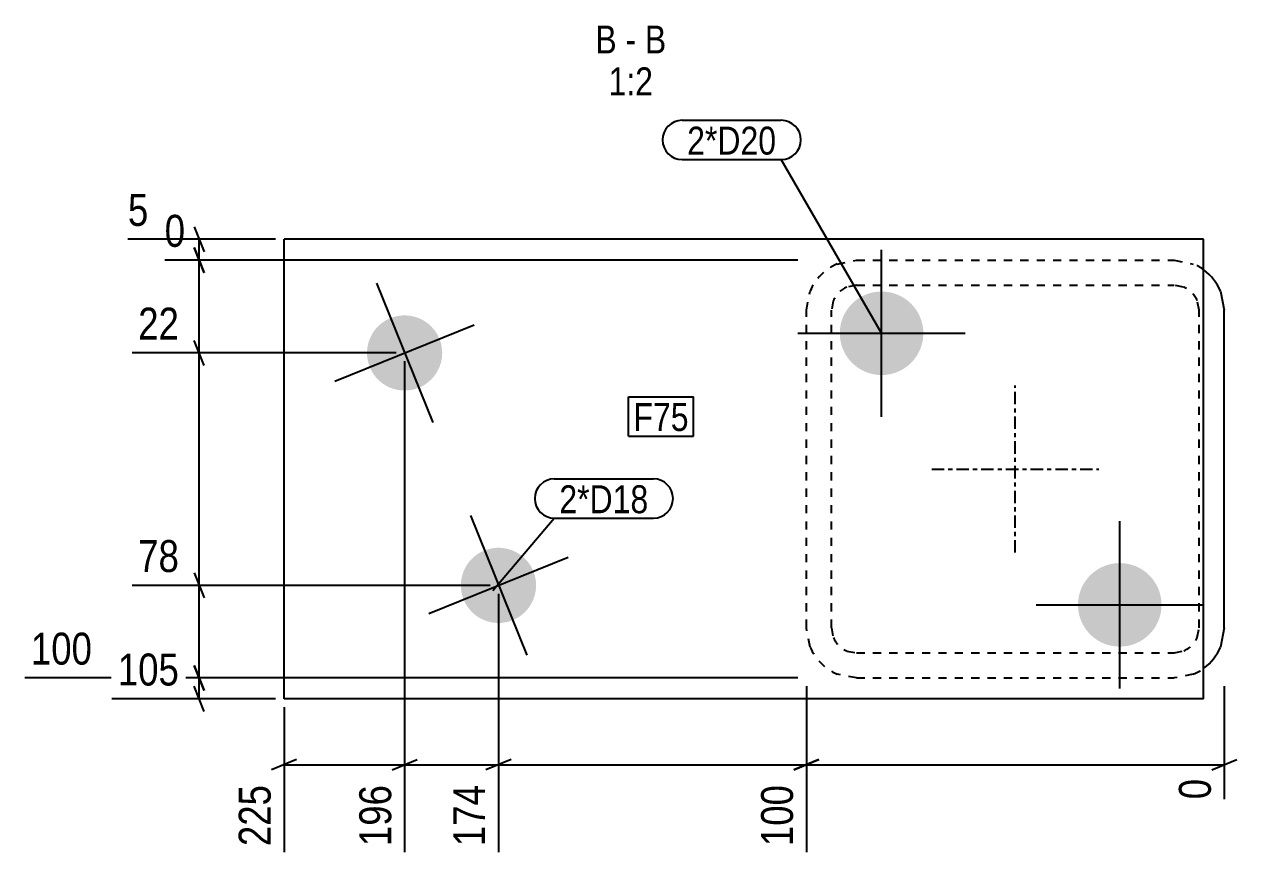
# Model space of a CAD drawing. Header units: millimetres. Extents: x 10 to 28380, y 5 to 690.
# Drawn here: x 6424 to 6714.2, y 4.7 to 203 of the extents above; entities that cross this region are included whole.
import ezdxf

# ---------------------------------------------------------------- set-up
doc = ezdxf.new("R2010")
doc.units = ezdxf.units.MM
doc.linetypes.add('DXK_LINE_DOT2', pattern=[3.9198, 1.9599, -1.9599])
doc.linetypes.add('DXK_LINE_DOT3', pattern=[5.9187, 2.979, -0.9799, 0.9799, -0.9799])
for name, color, linetype in [('MÅLSÆTNING', 7, 'Continuous'), ('STÅL', 7, 'Continuous'), ('TEKST', 7, 'Continuous')]:
    doc.layers.add(name, color=color, linetype=linetype)
doc.styles.add('Arial Narrow', font='ARIALN.TTF', dxfattribs={"height": 0.2})

msp = doc.modelspace()

# ---------------------------------------------------------------- hatches: boundary and pattern name
at = {"layer": 'STÅL', "linetype": 'Continuous'}
for points in [[(6629.16, 138.99, -1), (6629.16, 118.99, -1)], [(6523.36, 127.66, -1), (6506.67, 120.91, -1)], [(6545.83, 72.03, -1), (6529.14, 65.28, -1)], [(6686.16, 73.99, -1), (6686.16, 53.99, -1)]]:
    msp.add_hatch(color=96, dxfattribs=at).paths.add_polyline_path(points)

# ---------------------------------------------------------------- linework, layer by layer
at = {"layer": 'MÅLSÆTNING', "color": 7, "linetype": 'Continuous'}
for p, q in [((6465.88, 146.49), (6465.88, 151.49)), ((6464.68, 149.49), (6467.08, 143.49)), ((6609.16, 146.49), (6457.61, 146.49)), ((6609.16, 146.49), (6457.61, 146.49)), ((6465.88, 124.29), (6465.88, 146.49)), ((6467.08, 121.29), (6464.68, 127.29)), ((6467.08, 121.29), (6464.68, 127.29)), ((6513.01, 124.29), (6449.82, 124.29)), ((6513.01, 124.29), (6449.82, 124.29)), ((6465.88, 68.65), (6465.88, 124.29)), ((6515.01, 122.29), (6515.01, 4.8)), ((6515.01, 122.29), (6515.01, 4.8)), ((6464.68, 71.65), (6467.08, 65.65)), ((6464.68, 71.65), (6467.08, 65.65)), ((6535.49, 68.65), (6449.82, 68.65)), ((6535.49, 68.65), (6449.82, 68.65)), ((6465.88, 46.49), (6465.88, 68.65)), ((6537.49, 66.65), (6537.49, 4.8)), ((6537.49, 66.65), (6537.49, 4.8)), ((6467.08, 43.49), (6464.68, 49.49)), ((6464.68, 49.49), (6467.08, 43.49)), ((6609.16, 46.49), (6424.14, 46.49)), ((6609.16, 46.49), (6424.14, 46.49)), ((6465.88, 41.49), (6465.88, 46.49)), ((6467.08, 38.49), (6464.68, 44.49)), ((6611.16, 44.49), (6611.16, 4.8)), ((6611.16, 44.49), (6611.16, 4.8)), ((6711.16, 44.49), (6711.16, 17.46)), ((6484.16, 41.49), (6444.94, 41.49)), ((6486.16, 39.49), (6486.16, 4.8)), ((6489.16, 26.94), (6483.16, 24.54)), ((6512.01, 24.54), (6518.01, 26.94)), ((6512.01, 24.54), (6518.01, 26.94)), ((6540.49, 26.94), (6534.49, 24.54)), ((6540.49, 26.94), (6534.49, 24.54)), ((6614.16, 26.94), (6608.16, 24.54)), ((6608.16, 24.54), (6614.16, 26.94)), ((6708.16, 24.54), (6714.16, 26.94)), ((6486.16, 25.74), (6515.01, 25.74)), ((6515.01, 25.74), (6537.49, 25.74)), ((6537.49, 25.74), (6611.16, 25.74)), ((6611.16, 25.74), (6711.16, 25.74))]:
    msp.add_line(p, q, dxfattribs=at)
at = {"layer": 'STÅL', "color": 2, "linetype": 'Continuous'}
for p, q in [((6706.16, 151.49), (6486.16, 151.49)), ((6486.16, 41.49), (6486.16, 151.49)), ((6706.16, 41.49), (6706.16, 151.49)), ((6710.24, 139.08), (6711.16, 134.49)), ((6711.16, 58.49), (6711.16, 134.49)), ((6711.16, 58.49), (6710.24, 53.9)), ((6706.16, 41.49), (6486.16, 41.49))]:
    msp.add_line(p, q, dxfattribs=at)
at = {"layer": 'STÅL', "color": 96, "linetype": 'Continuous'}
for p, q in [((6629.16, 108.99), (6629.16, 148.99)), ((6508.27, 140.97), (6521.76, 107.6)), ((6498.32, 117.54), (6531.7, 131.03)), ((6609.16, 128.99), (6649.16, 128.99)), ((6530.75, 85.34), (6544.23, 51.97)), ((6686.16, 43.99), (6686.16, 83.99)), ((6520.8, 61.91), (6554.18, 75.4)), ((6666.16, 63.99), (6706.16, 63.99))]:
    msp.add_line(p, q, dxfattribs=at)
at = {"layer": 'STÅL', "color": 7, "linetype": 'DXK_LINE_DOT2'}
for p, q in [((6618.56, 145.57), (6623.16, 146.49)), ((6623.16, 146.49), (6699.16, 146.49)), ((6699.16, 146.49), (6703.75, 145.57)), ((6623.16, 140.49), (6620.86, 140.03)), ((6623.16, 140.49), (6699.16, 140.49)), ((6701.45, 140.03), (6699.16, 140.49)), ((6611.16, 134.49), (6612.07, 139.08)), ((6617.61, 136.78), (6617.16, 134.49)), ((6705.16, 134.49), (6704.7, 136.78)), ((6611.16, 58.49), (6611.16, 134.49)), ((6617.16, 58.49), (6617.16, 134.49)), ((6705.16, 58.49), (6705.16, 134.49)), ((6612.07, 53.9), (6611.16, 58.49)), ((6617.16, 58.49), (6617.61, 56.19)), ((6704.7, 56.19), (6705.16, 58.49)), ((6620.86, 52.94), (6623.16, 52.49)), ((6623.16, 52.49), (6699.16, 52.49)), ((6699.16, 52.49), (6701.45, 52.94)), ((6623.16, 46.49), (6618.56, 47.4)), ((6623.16, 46.49), (6699.16, 46.49)), ((6703.75, 47.4), (6699.16, 46.49))]:
    msp.add_line(p, q, dxfattribs=at)
at = {"layer": 'STÅL', "color": 7, "linetype": 'DXK_LINE_DOT3'}
for p, q in [((6661.16, 76.49), (6661.16, 116.49)), ((6641.16, 96.49), (6681.16, 96.49))]:
    msp.add_line(p, q, dxfattribs=at)
at = {"layer": 'STÅL', "color": 7, "linetype": 'DXK_LINE_DOT2'}
for centre, radius, start, end in [((6623.16, 134.49), 12, 112.5, 157.5), ((6699.16, 134.49), 12, 53.5514, 67.5), ((6623.16, 134.49), 6, 112.5, 157.5), ((6699.16, 134.49), 6, 22.5, 67.5), ((6623.16, 58.49), 6, 202.5, 247.5), ((6699.16, 58.49), 6, 292.5, 337.5), ((6623.16, 58.49), 12, 202.5, 247.5), ((6699.16, 58.49), 12, 292.5, 306.4486)]:
    msp.add_arc(centre, radius, start, end, dxfattribs=at)
at = {"layer": 'STÅL', "color": 2, "linetype": 'Continuous'}
for centre, start, end in [((6699.16, 134.49), 22.5, 53.5514), ((6699.16, 58.49), 306.4486, 337.5)]:
    msp.add_arc(centre, 12, start, end, dxfattribs=at)

# ---------------------------------------------------------------- wipeouts: each hides what was drawn before it
at = {"color": 0, "linetype": 'Continuous'}
for points, layer in [([(6462.62, 125.89), (6462.62, 137.09), (6449.67, 137.09), (6449.67, 125.89)], 'MÅLSÆTNING'), ([(6462.62, 70.25), (6462.62, 81.45), (6449.67, 81.45), (6449.67, 70.25)], 'MÅLSÆTNING'), ([(6441.82, 48.09), (6441.82, 59.29), (6424, 59.29), (6424, 48.09)], 'MÅLSÆTNING'), ([(6484.56, 22.48), (6473.36, 22.48), (6473.36, 4.66), (6484.56, 4.66)], 'MÅLSÆTNING'), ([(6513.41, 22.48), (6502.21, 22.48), (6502.21, 4.66), (6513.41, 4.66)], 'MÅLSÆTNING'), ([(6535.89, 22.48), (6524.69, 22.48), (6524.69, 4.66), (6535.89, 4.66)], 'MÅLSÆTNING'), ([(6609.56, 22.48), (6598.36, 22.48), (6598.36, 4.66), (6609.56, 4.66)], 'MÅLSÆTNING'), ([(6565.77, 195.96), (6565.77, 202.96), (6560.66, 202.96), (6560.66, 195.96)], 'TEKST'), ([(6570.42, 195.96), (6570.42, 202.96), (6567.87, 202.96), (6567.87, 195.96)], 'TEKST'), ([(6577.64, 195.96), (6577.64, 202.96), (6572.52, 202.96), (6572.52, 195.96)], 'TEKST'), ([(6574.48, 185.96), (6574.48, 192.96), (6563.82, 192.96), (6563.82, 185.96)], 'TEKST')]:
    msp.add_wipeout(points, dxfattribs=at).dxf.layer = layer
at = {"color": 0}
for points in [[(6603.96, 171.76), (6603.96, 178.76), (6582.64, 178.76), (6582.64, 171.76)], [(6582.99, 105.6), (6582.99, 112.6), (6569.78, 112.6), (6569.78, 105.6)], [(6573.36, 85.93), (6573.36, 92.93), (6552.05, 92.93), (6552.05, 85.93)]]:
    msp.add_wipeout(points, dxfattribs=at).dxf.layer = 'TEKST'

# ---------------------------------------------------------------- next in the draw order: texts
at = {"layer": 'MÅLSÆTNING', "color": 3, "linetype": 'Continuous', "style": 'Arial Narrow'}
for s, p in [('22', (6451.27, 127.49)), ('78', (6451.27, 71.85)), ('100', (6425.6, 49.69))]:
    msp.add_text(s, height=7.635, dxfattribs=at).set_placement(p)
for s, p in [('225', (6482.96, 6.26)), ('196', (6511.81, 6.26)), ('174', (6534.29, 6.26)), ('100', (6607.96, 6.26))]:
    msp.add_text(s, height=7.635, rotation=90.0002, dxfattribs=at).set_placement(p)
at = {"layer": 'TEKST', "color": 3, "linetype": 'Continuous', "style": 'Arial Narrow'}
for s, height, p in [('B', 6.68, (6560.66, 195.96)), ('B', 6.68, (6572.52, 195.96)), ('-', 6.68, (6567.87, 195.96)), ('1:2', 6.681, (6563.82, 185.96))]:
    msp.add_text(s, height=height, dxfattribs=at).set_placement(p)

# ---------------------------------------------------------------- next in the draw order: wipeouts: each hides what was drawn before it
at = {"color": 0, "linetype": 'Continuous'}
for points in [[(6464.08, 148.09), (6464.08, 159.29), (6456.01, 159.29), (6456.01, 148.09)], [(6462.62, 43.09), (6462.62, 54.29), (6444.8, 54.29), (6444.8, 43.09)], [(6709.56, 23.94), (6698.36, 23.94), (6698.36, 15.86), (6709.56, 15.86)]]:
    msp.add_wipeout(points, dxfattribs=at).dxf.layer = 'MÅLSÆTNING'
at = {"color": 0}
for points in [[(6603.96, 171.76), (6603.96, 178.76), (6582.64, 178.76), (6582.64, 171.76)], [(6582.99, 105.6), (6582.99, 112.6), (6569.78, 112.6), (6569.78, 105.6)], [(6573.36, 85.93), (6573.36, 92.93), (6552.05, 92.93), (6552.05, 85.93)]]:
    msp.add_wipeout(points, dxfattribs=at).dxf.layer = 'TEKST'

# ---------------------------------------------------------------- next in the draw order: linework, layer by layer
at = {"layer": 'MÅLSÆTNING', "color": 7, "linetype": 'Continuous'}
for p, q in [((6464.68, 154.49), (6467.08, 148.49)), ((6484.16, 151.49), (6448.81, 151.49)), ((6467.08, 143.49), (6464.68, 149.49))]:
    msp.add_line(p, q, dxfattribs=at)
at = {"layer": 'TEKST', "color": 7, "linetype": 'Continuous'}
for p, q in [((6581.44, 179.96), (6605.16, 179.96)), ((6581.44, 170.56), (6605.16, 170.56)), ((6629.16, 128.99), (6605.16, 170.56)), ((6568.58, 113.8), (6584.19, 113.8)), ((6568.58, 104.4), (6568.58, 113.8)), ((6584.19, 104.4), (6584.19, 113.8)), ((6568.58, 104.4), (6584.19, 104.4)), ((6550.85, 94.13), (6574.56, 94.13)), ((6536.1, 67.4), (6550.85, 84.73)), ((6550.85, 84.73), (6574.56, 84.73))]:
    msp.add_line(p, q, dxfattribs=at)
for centre, start, end in [((6581.44, 175.26), 90, 270), ((6605.16, 175.26), 270, 90), ((6550.85, 89.43), 90, 270), ((6574.56, 89.43), 270, 90)]:
    msp.add_arc(centre, 4.7, start, end, dxfattribs=at)

# ---------------------------------------------------------------- next in the draw order: texts
at = {"layer": 'MÅLSÆTNING', "color": 3, "linetype": 'Continuous', "style": 'Arial Narrow'}
for s, height, p in [('0', 7.64, (6457.61, 149.69)), ('105', 7.635, (6446.4, 44.69))]:
    msp.add_text(s, height=height, dxfattribs=at).set_placement(p)
msp.add_text('0', height=7.64, rotation=90.0002, dxfattribs=at).set_placement((6707.96, 17.46))
at = {"layer": 'TEKST', "color": 3, "style": 'Arial Narrow'}
for s, p in [('2*D20', (6582.64, 171.76)), ('F75', (6569.78, 105.6)), ('2*D18', (6552.05, 85.93))]:
    msp.add_text(s, height=6.681, dxfattribs=at).set_placement(p)

# ---------------------------------------------------------------- next in the draw order: wipeouts: each hides what was drawn before it
at = {"color": 0, "linetype": 'Continuous'}
msp.add_wipeout([(6455.28, 153.09), (6455.28, 164.29), (6447.21, 164.29), (6447.21, 153.09)], dxfattribs=at).dxf.layer = 'MÅLSÆTNING'

# ---------------------------------------------------------------- next in the draw order: texts
at = {"layer": 'MÅLSÆTNING', "color": 3, "linetype": 'Continuous', "style": 'Arial Narrow'}
msp.add_text('5', height=7.64, dxfattribs=at).set_placement((6448.81, 154.69))

doc.saveas('drawing.dxf')
